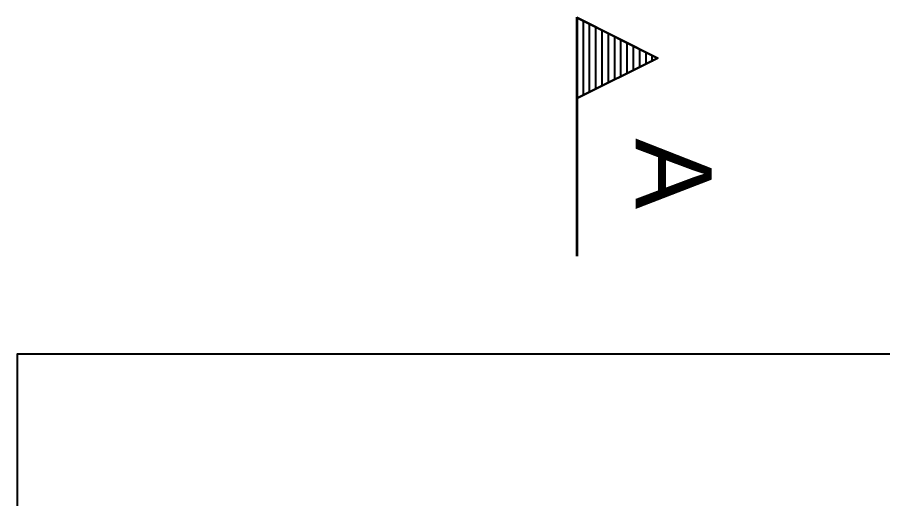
# Model space of a CAD drawing. Extents: x 0 to 119, y 0 to 84.
# Drawn here: x 67.092 to 70.618, y 74.384 to 76.345 of the extents above; entities that cross this region are included whole.
import ezdxf

# ---------------------------------------------------------------- set-up
doc = ezdxf.new("R2010")
doc.units = 0
doc.header["$MEASUREMENT"] = 0
doc.layers.add('10', color=252, linetype='CONTINUOUS')
doc.layers.add('3', color=7, linetype='CONTINUOUS')
doc.styles.add('TQS_ARIAL', font='arial.ttf')

msp = doc.modelspace()

# ---------------------------------------------------------------- linework, layer by layer
at = {"layer": '10', "color": 252, "linetype": 'Continuous'}
msp.add_lwpolyline([(67.091788, 73.572318), (77.651971, 73.572318), (77.651971, 74.972319), (67.091788, 74.972319), (67.091788, 73.572318)], dxfattribs=at)
at = {"layer": '3', "color": 7, "linetype": 'Continuous'}
for p, q in [((69.37179, 75.372319), (69.37179, 76.345083)), ((69.37179, 76.345083), (69.703656, 76.17915)), ((69.373181, 76.342826), (69.700534, 76.17915)), ((69.373182, 76.342826), (69.373182, 75.372319)), ((69.397318, 76.332319), (69.397318, 76.02598)), ((69.422846, 76.319555), (69.422846, 76.038745)), ((69.448374, 76.306791), (69.448374, 76.051509)), ((69.473902, 76.294026), (69.473902, 76.064273)), ((69.499431, 76.281262), (69.499431, 76.077037)), ((69.524959, 76.268498), (69.524959, 76.089801)), ((69.550487, 76.255734), (69.550487, 76.102565)), ((69.576015, 76.24297), (69.576015, 76.115329)), ((69.601543, 76.230206), (69.601543, 76.128093)), ((69.627071, 76.217442), (69.627071, 76.140857)), ((69.703656, 76.17915), (69.373181, 76.013912)), ((69.700534, 76.17915), (69.373182, 76.015473)), ((69.6526, 76.204678), (69.6526, 76.153621)), ((69.678128, 76.191914), (69.678128, 76.163771))]:
    msp.add_line(p, q, dxfattribs=at)

# ---------------------------------------------------------------- texts
at = {"layer": '3', "color": 7, "linetype": 'Continuous', "style": 'TQS_ARIAL'}
msp.add_text('A', height=0.31, rotation=270, dxfattribs=at).set_placement((69.61179, 75.852319))

doc.saveas('drawing.dxf')
